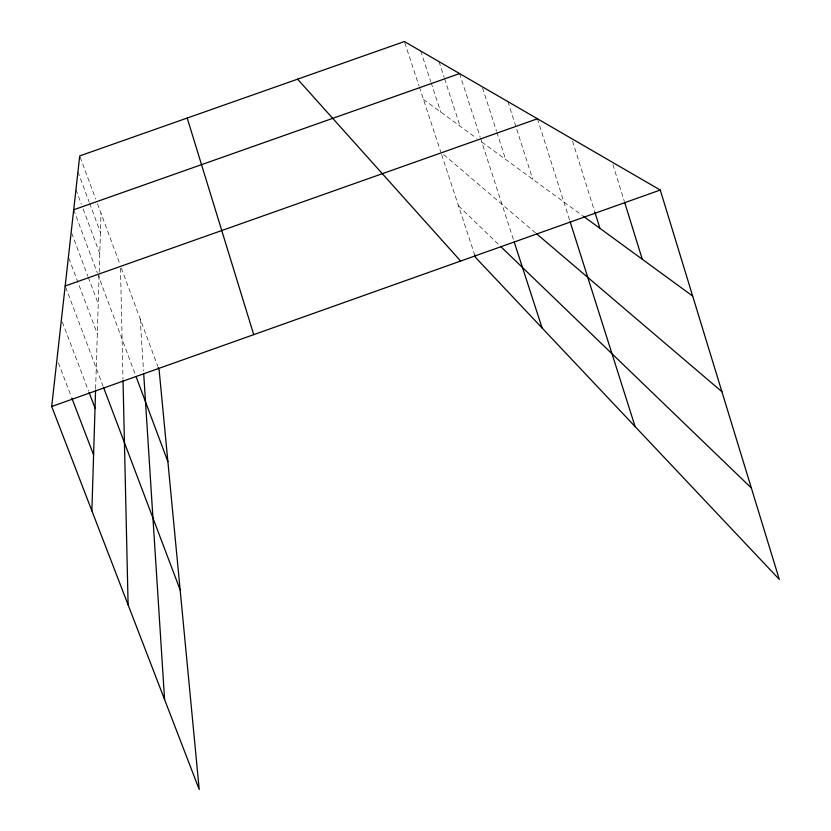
<?xml version="1.0" encoding="UTF-8"?>
<svg xmlns="http://www.w3.org/2000/svg" width="831" height="831" viewBox="0 0 831 831"><rect width="100%" height="100%" fill="white"/><g stroke="black" fill="none" stroke-linecap="round" stroke-linejoin="round"><path stroke-width="0.62" stroke-dasharray="4.16 3.12" d="M95.627 388.763L101.018 213.318M423.467 99.44L476.61 138.258M481.783 142.028L582.417 215.53M443.723 154.649L535.725 233.044M458.556 205.911L498.714 244.605M58.378 362.877L71.352 396.803M62.335 322.054L88.585 391.11M65.639 287.194L103.075 386.176M71.684 233.064L87.889 276.256M88.335 277.45L98.235 303.845M68.869 258.233L97.32 333.782M75.943 189.686L81.345 204.166M83.142 208.986L99.782 253.621M73.699 209.776L97.237 272.713M97.684 273.929L135.598 375.3M80.16 157.101L95.69 198.962M97.466 203.751L119.976 264.424M121.326 268.07L157.776 366.326M77.937 171.851L89.187 202.099M89.634 203.304L100.437 232.348M420.735 51.034L430.749 81.542M431.144 82.768L440.752 112.06M404.801 42.786L419.001 85.884M419.406 87.12L440.856 152.208M441.656 154.649L474.709 254.961M439.007 61.639L444.17 77.47M444.575 78.685L460.062 126.167M459.574 73.575L480.193 137.146M480.598 138.362L513.423 239.557M482.562 87.92L496.481 131.08M496.876 132.316L505.622 159.438M507.897 101.621L532.733 179.247M537.46 118.771L569.744 220.527M572.569 141.156L594.934 212.372M612.914 164.58L624.361 201.466M140.19 318.907L143.524 370.948M120.485 268.205L122.998 379.372"/><path stroke-width="1.25" d="M91.877 510.826L95.586 390.051M158.233 367.541L159.126 369.972L199.211 789.45L51.699 406.515L79.724 155.906L404.396 41.55L660.261 190.039L779.301 579.415L475.519 257.423L474.709 254.961M51.699 406.515L660.261 190.039M65.182 285.978L537.46 118.771M73.699 209.776L459.574 73.575M583.445 216.289L692.68 296.065M536.701 233.875L721.91 391.681M500.542 246.371L751.349 487.994M297.591 79.163L460.634 261.048M71.819 398.007L93.602 454.962M89.052 392.325L95.035 408.073M103.532 387.381L180.15 589.927M136.045 376.505L167.893 461.662M514.212 241.987L542.124 328.016M570.139 221.763L635.102 426.573M594.934 212.372L599.951 228.338M624.746 202.702L642.29 259.272M187.204 118.054L253.725 334.654M143.69 373.514L164.59 699.577M123.03 380.64L128.109 604.864"/></g></svg>
